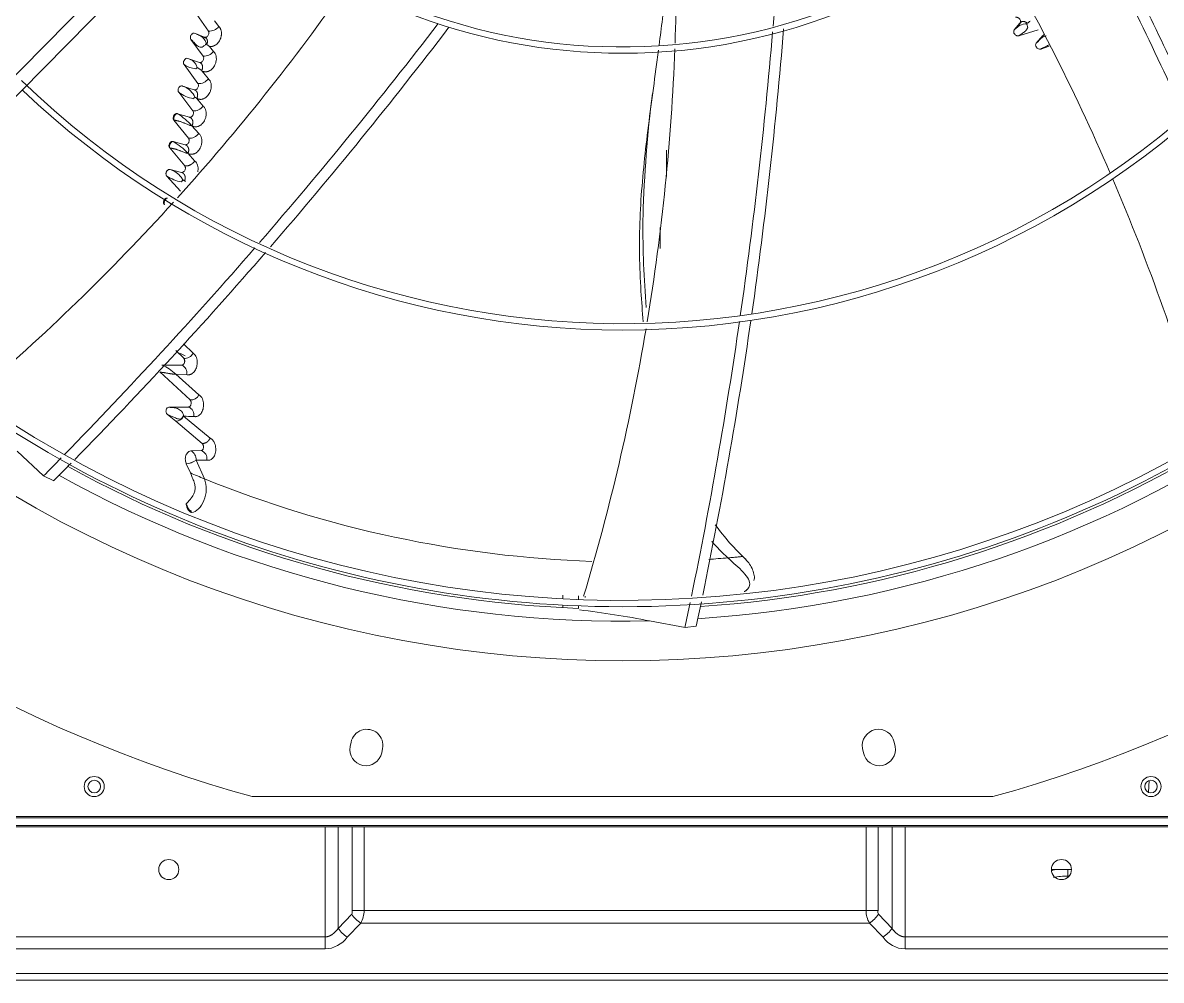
# Model space of a CAD drawing. Header units: millimetres. Extents: x 113490 to 142599, y -20467 to 115.
# Drawn here: x 134630.8 to 135083.3, y -11964.5 to -11583.8 of the extents above; entities that cross this region are included whole.
import ezdxf

# ---------------------------------------------------------------- set-up
doc = ezdxf.new("R2010")
doc.units = ezdxf.units.MM
doc.layers.add('DV3_0', color=7, linetype='Continuous')

msp = doc.modelspace()

# ---------------------------------------------------------------- linework, layer by layer
at = {"layer": 'DV3_0', "color": 7, "linetype": 'Continuous', "lineweight": 15}
for p, q in [((134855.2, -11374.23), (134521.6, -11712.53)), ((134522.45, -11720.21), (134860.11, -11377.79)), ((134704.62, -11587.14), (134700.01, -11580.55)), ((134708.78, -11585.38), (134706.97, -11583.04)), ((135027.83, -11583.41), (135025.99, -11585.6)), ((135024.91, -11586.69), (135027.16, -11583.99)), ((135024.91, -11586.69), (135026.25, -11585.41)), ((135034.4, -11586.62), (135026.7, -11589.02)), ((135029.29, -11584.3), (135029.73, -11584.26)), ((135029.73, -11584.26), (135030.05, -11584.04)), ((135030.08, -11584.96), (135030.16, -11585.24)), ((134702.51, -11597.1), (134697.68, -11590.5)), ((134699.3, -11588.05), (134703.02, -11589.58)), ((134703.84, -11590.08), (134699.84, -11588.41)), ((134703.66, -11592.25), (134703.95, -11592.46)), ((134703.94, -11592.46), (134705.06, -11593.26)), ((135033.62, -11592), (135036.23, -11588.9)), ((135036.89, -11588.35), (135034.12, -11591.61)), ((134706.67, -11595.27), (134705.06, -11593.26)), ((135038.82, -11593.16), (135035.45, -11594.3)), ((134700.43, -11608), (134694.95, -11600.5)), ((134696.48, -11598.03), (134701.01, -11599.59)), ((134700.09, -11601.57), (134701.93, -11602.84)), ((134704.61, -11606.15), (134702.03, -11602.92)), ((134694.27, -11608.99), (134698.98, -11610.5)), ((134698.43, -11618.86), (134692.79, -11611.5)), ((134698.8, -11613.89), (134698.7, -11614.06)), ((134698.95, -11613.63), (134698.8, -11613.89)), ((134698.89, -11612.83), (134699.12, -11613.27)), ((134699.12, -11613.27), (134698.95, -11613.63)), ((134699.12, -11613.27), (134699.93, -11613.82)), ((134702.56, -11616.97), (134699.93, -11613.82)), ((134699.93, -11613.82), (134699.98, -11613.84)), ((134696.68, -11629.78), (134690.9, -11622.54)), ((134692.31, -11620), (134697.04, -11621.4)), ((134700.75, -11627.86), (134698.06, -11624.76)), ((134698.06, -11624.76), (134698.11, -11624.77)), ((134690.61, -11631.05), (134695.35, -11632.34)), ((134695.19, -11640.75), (134689.25, -11633.62)), ((134699.18, -11638.82), (134696.4, -11635.71)), ((134696.4, -11635.71), (134696.48, -11635.74)), ((134689.37, -11642.2), (134693.9, -11643.34)), ((134693.46, -11650.78), (134688.07, -11644.81)), ((134693.74, -11645.22), (134694.43, -11646.26)), ((134694.19, -11646.7), (134693.92, -11647.11)), ((134694.43, -11646.26), (134694.19, -11646.7)), ((134694.43, -11646.26), (134695.13, -11646.67)), ((134694.8, -11717.25), (134691.72, -11714.13)), ((134698.52, -11715.25), (134694.65, -11711.49)), ((134697.3, -11733.81), (134685.31, -11722.68)), ((134686.15, -11719.92), (134693.98, -11719.99)), ((134691.66, -11723.51), (134695.91, -11723.7)), ((134700.8, -11731.77), (134691.67, -11723.51)), ((134688.92, -11736.7), (134696.66, -11736.62)), ((134691.6, -11742.25), (134688.29, -11739.54)), ((134694.73, -11740.27), (134694.69, -11740.05)), ((134705.27, -11748.98), (134694.73, -11740.27)), ((134702.08, -11751.06), (134691.6, -11742.25)), ((134628.63, -11754.1), (134639.07, -11764)), ((134697.63, -11754.06), (134701.69, -11753.96)), ((134697.43, -11762.82), (134695.82, -11759.14)), ((134703, -11765.15), (134699.77, -11757.71)), ((134639.07, -11764), (134643.16, -11765.89)), ((134695.74, -11775.19), (134695.75, -11775.17)), ((134845.43, -11812.87), (134845.43, -11811.36)), ((134845.43, -11816.37), (134845.43, -11815.37)), ((134879.89, -11821.62), (134894.03, -11824.31)), ((134894.03, -11824.31), (134898.49, -11823.68)), ((134761.29, -11869.88), (134760.96, -11871.55)), ((134773.51, -11874.04), (134773.84, -11872.38)), ((134964.63, -11872.38), (134964.96, -11874.04)), ((134977.52, -11871.55), (134977.19, -11869.88)), ((135078.55, -11885.08), (135078.18, -11889.76)), ((135016.41, -11891.49), (134722.06, -11891.49)), ((135366.58, -11899.99), (134372.67, -11899.99)), ((135366.58, -11902.99), (134372.67, -11902.99)), ((134626.68, -11903.49), (134751, -11903.49)), ((134756.16, -11903.49), (134751, -11903.49)), ((134756.16, -11903.49), (134761.69, -11903.49)), ((134766.46, -11903.49), (134761.69, -11903.49)), ((134766.46, -11903.49), (134966.02, -11903.49)), ((134970.79, -11903.49), (134966.02, -11903.49)), ((134970.79, -11903.49), (134976.31, -11903.49)), ((134981.48, -11903.49), (134976.31, -11903.49)), ((135105.8, -11903.49), (134981.48, -11903.49)), ((135039.64, -11920.49), (135042.23, -11920.49)), ((135042.23, -11920.49), (135046.22, -11920.49)), ((135046.22, -11920.49), (135047.64, -11920.49)), ((134308.62, -11964.49), (135338.24, -11964.49))]:
    msp.add_line(p, q, dxfattribs=at)
at = {"layer": 'DV3_0', "color": 7, "linetype": 'Continuous', "lineweight": 20}
for p, q in [((134886.74, -11644.97), (134886.74, -11634.44)), ((134884.12, -11673.61), (134884.12, -11665.2)), ((134851.74, -11813.15), (134851.74, -11811.7)), ((134854.36, -11812.36), (134854.36, -11811.84)), ((134851.74, -11816.66), (134851.74, -11815.65)), ((135379.84, -11899.39), (134359.6, -11899.39)), ((134751, -11947.25), (134751, -11903.49)), ((134756.16, -11943.87), (134756.16, -11903.49)), ((134761.69, -11903.49), (134761.69, -11936.74)), ((134766.46, -11903.49), (134766.46, -11936.74)), ((134966.02, -11936.74), (134966.02, -11903.49)), ((134970.79, -11936.74), (134970.79, -11903.49)), ((134976.31, -11903.49), (134976.31, -11943.87)), ((134981.48, -11903.49), (134981.48, -11947.25)), ((135046.22, -11920.49), (135046.22, -11923.13)), ((135046.22, -11923.13), (135046.65, -11923.13)), ((135046.22, -11923.13), (135046.22, -11923.54)), ((134761.55, -11938.28), (134756.16, -11943.87)), ((134761.69, -11936.74), (134766.46, -11936.74)), ((134966.02, -11936.74), (134766.46, -11936.74)), ((134970.79, -11936.74), (134966.02, -11936.74)), ((134976.31, -11943.87), (134970.93, -11938.28)), ((134765.13, -11941.77), (134759.74, -11947.36)), ((134967.35, -11941.77), (134765.13, -11941.77)), ((134972.73, -11947.36), (134967.35, -11941.77)), ((134751, -11947.25), (134626.68, -11947.25)), ((134751, -11947.25), (134751, -11952.04)), ((134981.48, -11947.25), (134981.48, -11952.04)), ((135105.8, -11947.25), (134981.48, -11947.25)), ((134751, -11952.04), (134626.68, -11952.04)), ((135105.8, -11952.04), (134981.48, -11952.04)), ((134308.62, -11961.85), (135338.24, -11961.85))]:
    msp.add_line(p, q, dxfattribs=at)
at = {"layer": 'DV3_0', "color": 7, "linetype": 'Continuous', "lineweight": 15}
for centre, radius in [((134659.23, -11887.49), 4), ((134659.23, -11887.49), 2.5), ((135079.23, -11887.49), 4), ((135079.23, -11887.49), 2.5), ((134688.84, -11920.49), 4), ((135043.64, -11920.49), 4)]:
    msp.add_circle(centre, radius, dxfattribs=at)
for centre, radius, start, end in [((133014.17, -11426.96), 1921.39, 355.27432, 358.30683), ((134018.37, -11560.89), 872.25, 357.96174, 4.0905), ((134869.24, -11359.99), 551.5, 195.4775, 254.5225), ((134869.24, -11359.99), 551.5, 285.4775, 344.5225), ((134869.24, -11359.99), 233.5, 225.7814, 315.7154), ((134869.24, -11359.99), 236, 270, 315.2644), ((134869.24, -11359.99), 236, 227.0266, 270), ((133344.86, -12419.24), 1921.39, 24.56568, 27.16861), ((134262.06, -11989.01), 872.25, 23.32871, 30.53654), ((133422.13, -12384.07), 1840.9, 24.60001, 26.89057), ((134044.84, -11069), 872.24, 317.92578, 325.02361), ((135027.15, -11578.99), 5.82, 299.8593, 314.3251), ((134705, -11582.25), 4.9, 265.5101, 320.4178), ((133272.45, -10413.41), 1921.39, 319.10975, 322.45989), ((133336.55, -10469.09), 1840.9, 319.15831, 322.66086), ((133014.17, -11426.96), 1921.39, 351.8208, 355.20802), ((133098.2, -11439.15), 1840.9, 351.86875, 355.41631), ((135029.96, -11590.87), 6.6, 95.7956, 124.1612), ((135024.27, -11586.53), 6.03, 7.0938, 12.3213), ((134695.31, -11598.8), 11.46, 61.1528, 69.6579), ((134698.35, -11594.28), 6.06, 34.5155, 65.6878), ((134699.4, -11588.71), 5.54, 307.927, 320.2638), ((134701.29, -11592.05), 2.38, 355.0985, 30.3566), ((135042.7, -11599.19), 11.58, 133.2213, 141.6416), ((135039.24, -11594.81), 6.04, 106.4811, 137.7838), ((134699.65, -11589.05), 5.12, 298.9227, 308.0461), ((134702.88, -11592.31), 4.81, 265.5613, 321.8717), ((134018.37, -11560.89), 872.25, 350.63739, 357.81353), ((134869.24, -11359.99), 343.5, 225.9212, 315.6512), ((134700.65, -11591.76), 10.44, 236.8811, 264.046), ((134701.04, -11600.27), 0.78, 12.7225, 57.3488), ((134695.8, -11598.21), 5.45, 313.7925, 317.47), ((134695.15, -11597.64), 6.31, 317.6452, 321.5525), ((134704.38, -11600.14), 3.64, 227.7428, 229.7409), ((134869.24, -11359.99), 346, 270, 315.3179), ((134692.15, -11616.26), 7.57, 26.9834, 73.7291), ((134698.95, -11611.24), 0.866, 16.0058, 57.6668), ((134700.81, -11603.2), 4.81, 265.5115, 322.2315), ((134869.24, -11359.99), 346, 226.461, 270), ((134701.7, -11599.02), 15.34, 234.4922, 258.7126), ((135405.82, -11676.52), 528.72, 172.9859, 178.2608), ((134698.77, -11614.15), 4.73, 265.8403, 323.2857), ((134679.37, -11641.51), 25.09, 41.8667, 58.9698), ((134696.96, -11622.18), 0.921, 18.0658, 57.5274), ((134697.02, -11625.21), 4.58, 265.7991, 324.5702), ((134677.61, -11653.13), 25.63, 42.8328, 59.5066), ((134695.23, -11633.15), 0.965, 19.7105, 57.2219), ((134687.03, -11650.26), 8.39, 36.859, 73.8365), ((134696.64, -11631.64), 15.71, 236.9569, 260.0262), ((134698.74, -11641.98), 5.92, 232.3975, 237.1972), ((134262.06, -11989.01), 872.25, 15.92432, 23.15375), ((134044.84, -11069), 872.24, 310.5122, 317.77416), ((135268.21, -11664.96), 390.91, 179.6523, 184.707), ((133272.45, -10413.41), 1921.39, 315.69478, 319.02272), ((134869.24, -11359.99), 453.5, 225.9915, 315.56), ((133336.55, -10469.09), 1840.9, 315.58647, 319.0689), ((134869.24, -11359.99), 456, 270, 315.5611), ((134869.24, -11359.99), 456, 226.2335, 270), ((134018.37, -11560.89), 872.25, 343.27776, 350.45664), ((133014.17, -11426.96), 1921.39, 348.44556, 351.75301), ((133098.2, -11439.15), 1840.9, 348.33271, 351.78205), ((134869.24, -11359.99), 477.5, 226.9802, 313.0198), ((134875.66, -11343.41), 414.13, 243.8682, 244.1867), ((134695.16, -11713.46), 3.81, 264.7001, 331.9048), ((134678.22, -11738.13), 19.86, 47.4041, 66.4859), ((134692.97, -11722.87), 3.05, 344.1564, 70.634), ((134697.59, -11730.27), 3.55, 265.4096, 335.1519), ((134695.62, -11739.65), 3.21, 347.6517, 71.1439), ((134691.77, -11739.05), 3.2, 266.8406, 337.4758), ((134693.28, -11739.51), 1.92, 273.3073, 284.0677), ((134691.31, -11738.63), 3.66, 311.5503, 337.1639), ((134691.83, -11740.23), 2.86, 3.4886, 9.9712), ((134699.17, -11580.93), 159.41, 268.4037, 269.8503), ((134695.91, -11757.52), 3.86, 357.1818, 63.5888), ((134700.62, -11757.21), 3.43, 352.2982, 71.7881), ((134869.24, -11359.99), 457, 273.8842, 300.5991), ((133272.45, -10413.41), 1921.39, 315.33791, 315.63669), ((133336.55, -10469.09), 1840.9, 315.21602, 315.52108), ((134695.56, -11752.25), 6.9, 272.155, 307.597), ((134695.48, -11752.02), 7.13, 272.7525, 306.9995), ((134700.04, -11585.05), 172.67, 269.9107, 271.3205), ((134869.24, -11359.99), 457, 241.1263, 267.8054), ((134843.86, -11420.07), 372.72, 246.8673, 247.7953), ((134976.99, -11733.14), 86.91, 215.3254, 227.5701), ((134957.72, -11746.22), 68.66, 227.1697, 227.3633), ((134916.19, -11806.54), 3.66, 293.0102, 343.8905), ((134917.57, -11808.9), 1.01, 272.8523, 351.7231), ((133098.2, -11439.15), 1840.9, 347.94302, 348.25074), ((134917.71, -11810.12), 0.228, 113.42, 121.4287), ((134802.52, -12221.64), 407.44, 79.0531, 83.0099), ((133014.17, -11426.96), 1921.39, 348.06491, 348.36936), ((134767.57, -11871.13), 6.4, 348.75, 168.75), ((134970.91, -11871.13), 6.4, 11.25, 191.25), ((134767.24, -11872.79), 6.4, 168.75, 348.75), ((134971.24, -11872.79), 6.4, 191.25, 11.25)]:
    msp.add_arc(centre, radius, start, end, dxfattribs=at)
at = {"layer": 'DV3_0', "color": 7, "linetype": 'Continuous', "lineweight": 20}
for centre, radius, start, end in [((135197.44, -11667.05), 320.16, 178.8238, 179.2018), ((134869.24, -11359.99), 461.75, 273.7025, 304.0494), ((134869.24, -11359.99), 461.75, 240.9755, 271.3224), ((134872.53, -11347.24), 450.99, 247.92, 268.0313), ((134872.53, -11347.24), 450.99, 273.9356, 274.8998), ((135045.46, -11945.69), 22.58, 88.0609, 102.8847), ((134759.9, -11937.36), 1.89, 330.7536, 19.0013), ((134757.13, -11936.97), 9.33, 329.0299, 1.4276), ((134975.35, -11936.97), 9.33, 178.573, 210.9695), ((134972.58, -11937.36), 1.89, 160.9993, 209.2458), ((134750.75, -11941.05), 10.99, 271.315, 324.9258), ((134981.73, -11941.05), 10.99, 215.0741, 268.685)]:
    msp.add_arc(centre, radius, start, end, dxfattribs=at)
msp.add_ellipse((135042.23, -11929.49), major_axis=(0, 9), ratio=0.882532, start_param=0, end_param=0.330255, dxfattribs=at)
at = {"layer": 'DV3_0', "color": 7, "linetype": 'Continuous', "lineweight": 15}
for centre, major_axis, start_param, end_param in [((134765.13, -11938.28), (-4.49, 4.33), 1.144952, 1.969202), ((134967.35, -11938.28), (4.49, 4.33), 4.313983, 5.138233), ((134759.74, -11943.87), (-4.49, 4.33), 1.144952, 1.969202), ((134972.73, -11943.87), (4.49, 4.33), 4.313983, 5.138233)]:
    msp.add_ellipse(centre, major_axis=major_axis, ratio=0.436952, start_param=start_param, end_param=end_param, dxfattribs=at)
for points in [[(134886.37, -11571.79), (134885.53, -11578.84), (134884.65, -11585.82), (134883.75, -11592.73)], [(134703.5, -11589.63), (134703.69, -11589.79), (134703.78, -11589.94), (134703.78, -11590.07)], [(134904.67, -11789.99), (134906.64, -11792.27), (134908.76, -11794.47), (134911.05, -11796.58)]]:
    msp.add_open_spline(points, degree=3, dxfattribs=at)
for points, knots in [([(135027.16, -11583.99), (135027.2, -11583.94), (135027.28, -11583.83), (135027.38, -11583.56), (135027.4, -11583.17), (135027.25, -11582.68), (135026.94, -11582.23), (135026.54, -11581.89), (135026.12, -11581.69), (135025.73, -11581.61), (135025.51, -11581.65), (135025.39, -11581.67)], [0, 0, 0, 0, 0.063283, 0.127256, 0.262205, 0.403365, 0.547464, 0.685255, 0.802003, 0.901714, 1, 1, 1, 1]), ([(135030.05, -11584.04), (135030.02, -11584), (135029.94, -11583.94), (135029.83, -11583.84), (135029.72, -11583.76), (135029.6, -11583.68), (135029.48, -11583.61), (135029.36, -11583.55), (135029.24, -11583.49), (135029.11, -11583.44), (135028.98, -11583.4), (135028.86, -11583.37), (135028.73, -11583.34), (135028.61, -11583.33), (135028.48, -11583.32), (135028.36, -11583.32), (135028.24, -11583.33), (135028.12, -11583.35), (135028.01, -11583.38), (135027.89, -11583.41), (135027.79, -11583.46), (135027.68, -11583.51), (135027.58, -11583.57), (135027.49, -11583.64), (135027.39, -11583.71), (135027.31, -11583.8), (135027.23, -11583.89), (135027.18, -11583.96), (135027.16, -11583.99)], [0, 0, 0, 0, 0.03621, 0.072495, 0.108902, 0.145467, 0.182216, 0.219167, 0.256331, 0.293716, 0.331323, 0.369153, 0.407205, 0.445478, 0.483973, 0.522693, 0.561636, 0.600792, 0.640147, 0.67968, 0.71937, 0.759195, 0.799133, 0.839164, 0.879274, 0.91945, 0.959691, 1, 1, 1, 1]), ([(134699.3, -11588.05), (134699.1, -11587.97), (134698.84, -11587.95), (134698.31, -11588.12), (134698.04, -11588.31), (134697.72, -11588.73), (134697.62, -11588.9), (134697.49, -11589.25), (134697.46, -11589.43), (134697.42, -11589.93), (134697.49, -11590.22), (134697.68, -11590.5)], [0, 0, 0, 0, 0.25, 0.25, 0.5, 0.5, 0.625, 0.625, 0.75, 0.75, 1, 1, 1, 1]), ([(134703.02, -11589.58), (134703.08, -11589.6), (134703.2, -11589.65), (134703.47, -11589.66), (134703.84, -11589.57), (134704.26, -11589.27), (134704.59, -11588.83), (134704.79, -11588.32), (134704.84, -11587.85), (134704.79, -11587.45), (134704.67, -11587.24), (134704.62, -11587.14)], [0, 0, 0, 0, 0.059552, 0.118886, 0.252324, 0.393065, 0.538483, 0.678997, 0.797391, 0.899757, 1, 1, 1, 1]), ([(134705.06, -11593.26), (134705.12, -11593.27), (134705.23, -11593.29), (134705.4, -11593.3), (134705.57, -11593.3), (134705.73, -11593.29), (134705.9, -11593.28), (134706.06, -11593.25), (134706.21, -11593.22), (134706.37, -11593.18), (134706.52, -11593.13), (134706.67, -11593.08), (134706.81, -11593.02), (134706.95, -11592.95), (134707.09, -11592.88), (134707.22, -11592.81), (134707.35, -11592.73), (134707.48, -11592.65), (134707.78, -11592.44), (134708.22, -11592.05), (134708.75, -11591.41), (134709.18, -11590.7), (134709.45, -11590.07), (134709.61, -11589.56), (134709.71, -11589.17), (134709.77, -11588.77), (134709.81, -11588.38), (134709.82, -11587.98), (134709.8, -11587.6), (134709.74, -11587.22), (134709.65, -11586.86), (134709.54, -11586.51), (134709.39, -11586.19), (134709.22, -11585.89), (134709.01, -11585.62), (134708.86, -11585.46), (134708.78, -11585.38)], [0, 0, 0, 0, 0.017644, 0.035018, 0.052126, 0.068973, 0.085565, 0.101908, 0.118008, 0.133871, 0.149502, 0.164898, 0.180048, 0.194945, 0.209583, 0.223959, 0.238069, 0.251912, 0.265486, 0.340307, 0.413663, 0.485198, 0.554379, 0.588972, 0.62364, 0.658346, 0.693024, 0.727603, 0.762022, 0.796297, 0.830476, 0.864559, 0.898512, 0.932346, 0.966158, 1, 1, 1, 1]), ([(135026.7, -11589.02), (135026.68, -11589.03), (135026.62, -11589.04), (135026.53, -11589.06), (135026.44, -11589.07), (135026.32, -11589.07), (135026.17, -11589.06), (135025.9, -11589.01), (135025.54, -11588.86), (135025.2, -11588.58), (135024.97, -11588.3), (135024.83, -11588.06), (135024.73, -11587.8), (135024.68, -11587.55), (135024.67, -11587.3), (135024.7, -11587.09), (135024.76, -11586.93), (135024.82, -11586.8), (135024.88, -11586.73), (135024.91, -11586.69)], [0, 0, 0, 0, 0.025371, 0.050418, 0.075272, 0.100071, 0.150307, 0.200106, 0.313519, 0.447791, 0.518992, 0.590238, 0.662103, 0.73375, 0.803187, 0.872217, 0.915879, 0.958261, 1, 1, 1, 1]), ([(135030.25, -11585.79), (135030.22, -11585.84), (135030.17, -11585.96), (135030.09, -11586.12), (135029.99, -11586.28), (135029.89, -11586.44), (135029.79, -11586.59), (135029.68, -11586.74), (135029.56, -11586.88), (135029.43, -11587.02), (135029.3, -11587.16), (135029.17, -11587.29), (135028.93, -11587.5), (135028.51, -11587.83), (135028, -11588.18), (135027.54, -11588.48), (135027.23, -11588.68), (135026.95, -11588.86), (135026.78, -11588.97), (135026.7, -11589.02)], [0, 0, 0, 0, 0.038099, 0.076092, 0.114011, 0.15189, 0.18976, 0.227653, 0.265602, 0.303639, 0.341797, 0.380111, 0.418614, 0.536921, 0.713888, 0.799533, 0.875717, 0.942505, 1, 1, 1, 1]), ([(135029.73, -11584.26), (135029.74, -11584.27), (135029.77, -11584.29), (135029.8, -11584.34), (135029.84, -11584.39), (135029.88, -11584.45), (135029.92, -11584.53), (135029.96, -11584.62), (135030, -11584.72), (135030.04, -11584.84), (135030.07, -11584.92), (135030.08, -11584.96)], [0, 0, 0, 0, 0.056011, 0.124486, 0.206339, 0.302119, 0.41219, 0.536813, 0.676201, 0.830538, 1, 1, 1, 1]), ([(134697.68, -11590.5), (134697.98, -11590.75), (134698.28, -11591.05), (134698.88, -11591.68), (134699.19, -11592.03), (134699.69, -11592.53), (134699.86, -11592.69), (134700.22, -11593), (134700.42, -11593.14), (134700.83, -11593.39), (134701.06, -11593.49), (134701.56, -11593.59), (134701.83, -11593.6), (134702.12, -11593.53)], [0, 0, 0, 0, 0.25, 0.25, 0.5, 0.5, 0.625, 0.625, 0.75, 0.75, 0.875, 0.875, 1, 1, 1, 1]), ([(134703.95, -11592.46), (134703.96, -11592.42), (134704, -11592.34), (134704.06, -11592.21), (134704.1, -11592.09), (134704.14, -11591.96), (134704.17, -11591.83), (134704.19, -11591.71), (134704.21, -11591.58), (134704.22, -11591.45), (134704.23, -11591.33), (134704.23, -11591.21), (134704.22, -11591.08), (134704.2, -11590.97), (134704.18, -11590.85), (134704.15, -11590.73), (134704.12, -11590.62), (134704.08, -11590.52), (134704.03, -11590.42), (134703.98, -11590.32), (134703.91, -11590.22), (134703.85, -11590.13), (134703.78, -11590.05), (134703.7, -11589.97), (134703.62, -11589.9), (134703.53, -11589.83), (134703.44, -11589.77), (134703.34, -11589.71), (134703.24, -11589.66), (134703.13, -11589.62), (134703.05, -11589.6), (134703.02, -11589.58)], [0, 0, 0, 0, 0.032444, 0.064928, 0.09749, 0.13016, 0.162965, 0.195922, 0.229044, 0.262342, 0.295822, 0.329485, 0.363334, 0.39737, 0.431594, 0.466006, 0.500609, 0.535407, 0.570392, 0.605558, 0.64089, 0.676374, 0.711994, 0.747731, 0.783569, 0.819492, 0.855486, 0.891538, 0.927643, 0.963796, 1, 1, 1, 1]), ([(135033.62, -11592), (135033.48, -11592.16), (135033.38, -11592.4), (135033.38, -11592.96), (135033.48, -11593.28), (135033.78, -11593.72), (135033.91, -11593.86), (135034.2, -11594.09), (135034.36, -11594.18), (135034.82, -11594.37), (135035.12, -11594.39), (135035.45, -11594.29)], [0, 0, 0, 0, 0.25, 0.25, 0.5, 0.5, 0.625, 0.625, 0.75, 0.75, 1, 1, 1, 1]), ([(134702.03, -11602.92), (134702.18, -11603.01), (134702.48, -11603.18), (134702.96, -11603.31), (134703.4, -11603.36), (134703.8, -11603.34), (134704.16, -11603.28), (134704.47, -11603.19), (134705.19, -11602.92), (134706.24, -11602.17), (134707.16, -11600.8), (134707.65, -11599.47), (134707.82, -11598.26), (134707.72, -11597.09), (134707.35, -11596.03), (134706.9, -11595.53), (134706.67, -11595.27)], [0, 0, 0, 0, 0.048712, 0.093297, 0.133867, 0.170457, 0.203036, 0.231538, 0.255882, 0.403164, 0.540731, 0.633138, 0.726086, 0.818306, 0.909472, 1, 1, 1, 1]), ([(134883.49, -11594.71), (134883.15, -11597.27), (134882.81, -11599.81), (134881.12, -11612.36), (134879.74, -11622.3), (134877.46, -11642.05), (134876.54, -11651.86), (134875.77, -11671.33), (134875.94, -11680.98), (134876.77, -11694.63), (134877.08, -11698.66), (134877.46, -11702.69)], [0.0934532, 0.0934532, 0.0934532, 0.0934532, 0.125, 0.125, 0.25, 0.25, 0.375, 0.375, 0.5, 0.5, 0.5526716, 0.5526716, 0.5526716, 0.5526716]), ([(135035.45, -11594.29), (135035.78, -11594.09), (135036.15, -11593.9), (135036.95, -11593.52), (135037.37, -11593.33), (135038, -11593.01), (135038.21, -11592.89), (135038.45, -11592.74), (135038.5, -11592.71), (135038.55, -11592.68)], [0, 0, 0, 0, 0.25, 0.25, 0.5, 0.5, 0.625, 0.625, 0.6538526, 0.6538526, 0.6538526, 0.6538526]), ([(134696.48, -11598.03), (134696.23, -11597.94), (134695.92, -11597.97), (134695.35, -11598.25), (134695.09, -11598.51), (134694.84, -11598.98), (134694.77, -11599.15), (134694.7, -11599.47), (134694.69, -11599.62), (134694.71, -11600.05), (134694.79, -11600.28), (134694.95, -11600.5)], [0, 0, 0, 0, 0.25, 0.25, 0.5, 0.5, 0.625, 0.625, 0.75, 0.75, 1, 1, 1, 1]), ([(134700.09, -11601.57), (134700.02, -11601.11), (134699.84, -11600.68), (134699.36, -11599.93), (134699.06, -11599.6), (134698.08, -11598.73), (134697.3, -11598.3), (134696.48, -11598.03)], [0, 0, 0, 0, 0.25, 0.25, 0.5, 0.5, 1, 1, 1, 1]), ([(134701.01, -11599.59), (134701.07, -11599.6), (134701.2, -11599.64), (134701.47, -11599.64), (134701.83, -11599.52), (134702.23, -11599.2), (134702.55, -11598.75), (134702.72, -11598.24), (134702.75, -11597.78), (134702.69, -11597.46), (134702.6, -11597.24), (134702.54, -11597.15), (134702.51, -11597.1)], [0, 0, 0, 0, 0.061712, 0.124068, 0.257055, 0.398269, 0.543459, 0.683288, 0.800054, 0.90078, 0.950773, 1, 1, 1, 1]), ([(134701.93, -11602.84), (134701.95, -11602.8), (134702, -11602.71), (134702.06, -11602.58), (134702.11, -11602.45), (134702.16, -11602.32), (134702.2, -11602.19), (134702.24, -11602.05), (134702.26, -11601.92), (134702.28, -11601.79), (134702.3, -11601.65), (134702.3, -11601.52), (134702.3, -11601.39), (134702.3, -11601.26), (134702.28, -11601.14), (134702.26, -11601.01), (134702.24, -11600.89), (134702.2, -11600.77), (134702.16, -11600.66), (134702.12, -11600.55), (134702.06, -11600.44), (134702, -11600.34), (134701.94, -11600.25), (134701.87, -11600.15), (134701.79, -11600.07), (134701.71, -11599.99), (134701.63, -11599.91), (134701.53, -11599.84), (134701.44, -11599.78), (134701.34, -11599.72), (134701.23, -11599.67), (134701.12, -11599.62), (134701.05, -11599.6), (134701.01, -11599.59)], [0, 0, 0, 0, 0.030721, 0.061407, 0.092102, 0.122841, 0.153652, 0.184559, 0.215579, 0.246725, 0.278006, 0.309429, 0.340997, 0.372715, 0.404583, 0.436606, 0.468785, 0.501126, 0.533632, 0.566299, 0.59912, 0.632082, 0.665173, 0.698377, 0.731679, 0.765062, 0.798512, 0.832013, 0.865554, 0.899127, 0.932725, 0.966348, 1, 1, 1, 1]), ([(134692.79, -11611.5), (134692.73, -11611.4), (134692.6, -11611.2), (134692.52, -11610.81), (134692.53, -11610.36), (134692.68, -11609.86), (134692.99, -11609.4), (134693.4, -11609.07), (134693.78, -11608.95), (134694.07, -11608.94), (134694.2, -11608.98), (134694.27, -11608.99)], [0, 0, 0, 0, 0.103624, 0.201896, 0.31398, 0.451787, 0.59527, 0.73673, 0.874824, 0.938298, 1, 1, 1, 1]), ([(134698.98, -11610.5), (134699.04, -11610.52), (134699.17, -11610.55), (134699.44, -11610.54), (134699.8, -11610.41), (134700.19, -11610.09), (134700.49, -11609.63), (134700.65, -11609.12), (134700.67, -11608.66), (134700.61, -11608.34), (134700.52, -11608.13), (134700.46, -11608.04), (134700.43, -11608)], [0, 0, 0, 0, 0.062127, 0.125087, 0.257837, 0.399205, 0.545067, 0.685923, 0.803386, 0.90406, 0.952122, 1, 1, 1, 1]), ([(134699.98, -11613.84), (134700, -11613.79), (134700.05, -11613.71), (134700.11, -11613.57), (134700.16, -11613.44), (134700.21, -11613.3), (134700.25, -11613.17), (134700.28, -11613.03), (134700.31, -11612.89), (134700.33, -11612.76), (134700.34, -11612.62), (134700.34, -11612.48), (134700.34, -11612.35), (134700.33, -11612.22), (134700.31, -11612.09), (134700.29, -11611.96), (134700.26, -11611.84), (134700.23, -11611.72), (134700.18, -11611.6), (134700.13, -11611.49), (134700.08, -11611.38), (134700.01, -11611.28), (134699.95, -11611.18), (134699.87, -11611.08), (134699.79, -11610.99), (134699.71, -11610.91), (134699.62, -11610.83), (134699.52, -11610.76), (134699.42, -11610.7), (134699.32, -11610.64), (134699.21, -11610.58), (134699.1, -11610.54), (134699.02, -11610.51), (134698.98, -11610.5)], [0, 0, 0, 0, 0.030662, 0.061288, 0.091921, 0.122598, 0.15335, 0.184199, 0.215166, 0.246262, 0.2775, 0.308884, 0.340421, 0.372114, 0.403966, 0.435979, 0.468156, 0.500504, 0.533023, 0.565711, 0.598557, 0.631551, 0.664678, 0.697923, 0.73127, 0.764701, 0.7982, 0.831754, 0.865349, 0.898975, 0.932627, 0.966301, 1, 1, 1, 1]), ([(134699.98, -11613.84), (134700.14, -11613.93), (134700.45, -11614.11), (134700.93, -11614.26), (134701.37, -11614.31), (134701.77, -11614.3), (134702.13, -11614.24), (134702.43, -11614.16), (134703.14, -11613.9), (134704.19, -11613.16), (134705.12, -11611.77), (134705.61, -11610.43), (134705.79, -11609.2), (134705.69, -11608.01), (134705.32, -11606.92), (134704.85, -11606.4), (134704.61, -11606.15)], [0, 0, 0, 0, 0.049725, 0.09487, 0.135552, 0.171819, 0.203628, 0.230893, 0.253518, 0.400765, 0.538713, 0.630437, 0.723371, 0.816167, 0.908233, 1, 1, 1, 1]), ([(134697.04, -11621.4), (134697.1, -11621.41), (134697.23, -11621.44), (134697.5, -11621.42), (134697.85, -11621.29), (134698.23, -11620.96), (134698.52, -11620.49), (134698.67, -11619.98), (134698.68, -11619.52), (134698.61, -11619.21), (134698.52, -11619), (134698.46, -11618.91), (134698.43, -11618.86)], [0, 0, 0, 0, 0.061858, 0.124527, 0.256747, 0.397935, 0.544068, 0.685407, 0.802956, 0.903358, 0.951888, 1, 1, 1, 1]), ([(134698.11, -11624.77), (134698.26, -11624.86), (134698.56, -11625.03), (134699.03, -11625.17), (134699.47, -11625.22), (134699.87, -11625.21), (134700.23, -11625.14), (134700.54, -11625.05), (134701.26, -11624.77), (134702.3, -11624), (134703.2, -11622.59), (134703.66, -11621.23), (134703.82, -11620.01), (134703.7, -11618.82), (134703.29, -11617.73), (134702.81, -11617.23), (134702.56, -11616.97)], [0, 0, 0, 0, 0.047949, 0.091845, 0.131809, 0.167905, 0.2001, 0.228322, 0.252481, 0.399943, 0.539027, 0.629782, 0.722249, 0.81505, 0.907464, 1, 1, 1, 1]), ([(134690.9, -11622.54), (134690.88, -11622.52), (134690.84, -11622.48), (134690.8, -11622.4), (134690.76, -11622.33), (134690.71, -11622.22), (134690.66, -11622.08), (134690.62, -11621.89), (134690.6, -11621.68), (134690.62, -11621.35), (134690.72, -11621.01), (134690.89, -11620.69), (134691.05, -11620.46), (134691.24, -11620.27), (134691.45, -11620.12), (134691.67, -11620.02), (134691.87, -11619.97), (134692.04, -11619.96), (134692.18, -11619.97), (134692.27, -11619.99), (134692.31, -11620)], [0, 0, 0, 0, 0.023997, 0.048085, 0.072391, 0.09704, 0.146565, 0.196478, 0.252296, 0.308899, 0.447394, 0.518709, 0.590696, 0.663416, 0.735191, 0.803703, 0.87187, 0.915381, 0.957876, 1, 1, 1, 1]), ([(134690.9, -11622.54), (134690.82, -11622.36), (134690.8, -11622.08), (134690.88, -11621.48), (134690.99, -11621.14), (134691.29, -11620.56), (134691.49, -11620.31), (134691.91, -11620), (134692.13, -11619.95), (134692.31, -11620)], [0, 0, 0, 0, 0.25, 0.25, 0.5, 0.5, 0.75, 0.75, 1, 1, 1, 1]), ([(134698.06, -11624.76), (134698.01, -11624.75), (134697.91, -11624.74), (134697.75, -11624.72), (134697.58, -11624.69), (134697.41, -11624.65), (134697.13, -11624.58), (134696.7, -11624.43), (134696.11, -11624.2), (134695.53, -11623.95), (134695.06, -11623.75), (134694.61, -11623.56), (134694.12, -11623.37), (134693.62, -11623.18), (134693.21, -11623.05), (134692.87, -11622.95), (134692.55, -11622.87), (134692.23, -11622.8), (134691.93, -11622.74), (134691.65, -11622.68), (134691.38, -11622.63), (134691.12, -11622.59), (134690.97, -11622.56), (134690.9, -11622.54)], [0, 0, 0, 0, 0.022349, 0.045451, 0.069335, 0.09403, 0.119558, 0.190912, 0.284349, 0.376471, 0.44345, 0.485057, 0.569523, 0.642907, 0.687857, 0.73071, 0.77175, 0.811297, 0.849706, 0.887364, 0.924682, 0.962083, 1, 1, 1, 1]), ([(134698.11, -11624.77), (134698.13, -11624.73), (134698.17, -11624.64), (134698.23, -11624.51), (134698.28, -11624.37), (134698.33, -11624.23), (134698.36, -11624.09), (134698.39, -11623.95), (134698.42, -11623.82), (134698.43, -11623.68), (134698.44, -11623.54), (134698.45, -11623.4), (134698.44, -11623.27), (134698.43, -11623.14), (134698.41, -11623.01), (134698.39, -11622.88), (134698.35, -11622.75), (134698.31, -11622.63), (134698.27, -11622.51), (134698.22, -11622.4), (134698.16, -11622.29), (134698.09, -11622.19), (134698.02, -11622.08), (134697.95, -11621.99), (134697.87, -11621.9), (134697.78, -11621.81), (134697.69, -11621.74), (134697.59, -11621.66), (134697.49, -11621.6), (134697.38, -11621.54), (134697.27, -11621.48), (134697.16, -11621.44), (134697.08, -11621.41), (134697.04, -11621.4)], [0, 0, 0, 0, 0.030541, 0.061049, 0.09157, 0.12214, 0.152791, 0.183548, 0.214428, 0.245447, 0.276615, 0.307941, 0.339429, 0.371083, 0.402906, 0.434903, 0.467075, 0.499427, 0.531962, 0.564675, 0.597556, 0.630594, 0.663775, 0.697081, 0.730497, 0.764005, 0.797589, 0.831233, 0.864925, 0.898652, 0.932409, 0.966192, 1, 1, 1, 1]), ([(134696.48, -11635.74), (134696.63, -11635.82), (134696.92, -11635.98), (134697.38, -11636.11), (134697.81, -11636.16), (134698.21, -11636.14), (134698.57, -11636.07), (134698.89, -11635.98), (134699.61, -11635.68), (134700.64, -11634.88), (134701.51, -11633.45), (134701.94, -11632.09), (134702.07, -11630.87), (134701.93, -11629.69), (134701.51, -11628.61), (134701, -11628.11), (134700.75, -11627.86)], [0, 0, 0, 0, 0.046642, 0.089607, 0.12902, 0.164956, 0.19739, 0.226259, 0.251477, 0.399281, 0.53953, 0.629234, 0.721185, 0.813961, 0.906708, 1, 1, 1, 1]), ([(134689.25, -11633.62), (134689.23, -11633.6), (134689.2, -11633.55), (134689.15, -11633.48), (134689.11, -11633.41), (134689.06, -11633.3), (134689, -11633.16), (134688.96, -11632.97), (134688.94, -11632.77), (134688.95, -11632.44), (134689.04, -11632.1), (134689.2, -11631.77), (134689.36, -11631.54), (134689.55, -11631.35), (134689.76, -11631.19), (134689.97, -11631.08), (134690.17, -11631.03), (134690.34, -11631.01), (134690.48, -11631.02), (134690.57, -11631.04), (134690.61, -11631.05)], [0, 0, 0, 0, 0.023889, 0.047877, 0.07209, 0.09665, 0.14604, 0.195842, 0.251676, 0.3083, 0.447362, 0.518962, 0.591199, 0.664024, 0.735849, 0.804261, 0.872291, 0.915659, 0.958013, 1, 1, 1, 1]), ([(134689.25, -11633.62), (134689.17, -11633.44), (134689.15, -11633.17), (134689.22, -11632.56), (134689.32, -11632.23), (134689.62, -11631.64), (134689.81, -11631.38), (134690.22, -11631.07), (134690.43, -11631), (134690.61, -11631.05)], [0, 0, 0, 0, 0.25, 0.25, 0.5, 0.5, 0.75, 0.75, 1, 1, 1, 1]), ([(134695.35, -11632.34), (134695.41, -11632.35), (134695.54, -11632.38), (134695.81, -11632.36), (134696.15, -11632.22), (134696.53, -11631.87), (134696.81, -11631.4), (134696.95, -11630.89), (134696.95, -11630.43), (134696.87, -11630.12), (134696.77, -11629.91), (134696.71, -11629.82), (134696.68, -11629.78)], [0, 0, 0, 0, 0.061627, 0.124066, 0.255996, 0.397291, 0.543969, 0.685918, 0.803556, 0.903737, 0.952044, 1, 1, 1, 1]), ([(134696.48, -11635.74), (134696.5, -11635.69), (134696.54, -11635.6), (134696.6, -11635.47), (134696.65, -11635.33), (134696.69, -11635.19), (134696.72, -11635.05), (134696.75, -11634.91), (134696.77, -11634.77), (134696.79, -11634.63), (134696.79, -11634.5), (134696.79, -11634.36), (134696.79, -11634.22), (134696.77, -11634.09), (134696.75, -11633.96), (134696.72, -11633.83), (134696.69, -11633.71), (134696.65, -11633.58), (134696.6, -11633.47), (134696.55, -11633.35), (134696.49, -11633.24), (134696.42, -11633.14), (134696.35, -11633.04), (134696.27, -11632.94), (134696.19, -11632.85), (134696.1, -11632.76), (134696, -11632.68), (134695.91, -11632.61), (134695.8, -11632.54), (134695.7, -11632.48), (134695.58, -11632.43), (134695.47, -11632.38), (134695.39, -11632.35), (134695.35, -11632.34)], [0, 0, 0, 0, 0.030435, 0.060841, 0.091264, 0.121741, 0.152303, 0.182977, 0.213782, 0.244732, 0.27584, 0.307114, 0.338559, 0.37018, 0.40198, 0.433962, 0.466131, 0.498489, 0.53104, 0.563776, 0.59669, 0.629768, 0.662996, 0.696357, 0.729835, 0.763411, 0.797068, 0.830791, 0.864566, 0.898381, 0.932227, 0.9661, 1, 1, 1, 1]), ([(134696.4, -11635.71), (134696.35, -11635.71), (134696.25, -11635.7), (134696.09, -11635.68), (134695.93, -11635.65), (134695.76, -11635.62), (134695.48, -11635.55), (134695.05, -11635.42), (134694.47, -11635.2), (134693.89, -11634.97), (134693.42, -11634.78), (134692.97, -11634.59), (134692.49, -11634.41), (134691.99, -11634.24), (134691.57, -11634.11), (134691.24, -11634.02), (134690.91, -11633.94), (134690.59, -11633.87), (134690.29, -11633.81), (134690.01, -11633.76), (134689.73, -11633.71), (134689.48, -11633.66), (134689.33, -11633.63), (134689.25, -11633.62)], [0, 0, 0, 0, 0.022138, 0.045009, 0.068643, 0.093067, 0.118304, 0.188943, 0.281085, 0.373632, 0.440308, 0.480842, 0.565479, 0.639048, 0.684263, 0.727434, 0.768841, 0.808803, 0.847669, 0.885817, 0.923645, 0.961567, 1, 1, 1, 1]), ([(134688.07, -11644.81), (134688.05, -11644.78), (134688.01, -11644.74), (134687.95, -11644.66), (134687.91, -11644.58), (134687.85, -11644.47), (134687.8, -11644.34), (134687.74, -11644.08), (134687.73, -11643.78), (134687.78, -11643.46), (134687.86, -11643.19), (134687.98, -11642.93), (134688.14, -11642.71), (134688.32, -11642.51), (134688.52, -11642.35), (134688.74, -11642.24), (134688.93, -11642.19), (134689.1, -11642.17), (134689.24, -11642.17), (134689.32, -11642.19), (134689.37, -11642.2)], [0, 0, 0, 0, 0.028007, 0.055032, 0.081193, 0.106619, 0.153365, 0.20124, 0.314031, 0.380881, 0.453942, 0.525375, 0.597439, 0.669138, 0.739919, 0.808326, 0.876169, 0.918445, 0.959511, 1, 1, 1, 1]), ([(134693.9, -11643.34), (134693.97, -11643.35), (134694.09, -11643.37), (134694.36, -11643.34), (134694.71, -11643.19), (134695.08, -11642.84), (134695.35, -11642.37), (134695.47, -11641.85), (134695.47, -11641.39), (134695.38, -11641.08), (134695.28, -11640.87), (134695.22, -11640.79), (134695.19, -11640.75)], [0, 0, 0, 0, 0.061406, 0.123605, 0.255267, 0.396706, 0.543947, 0.686506, 0.804218, 0.904136, 0.952269, 1, 1, 1, 1]), ([(134699.18, -11638.82), (134699.15, -11638.87), (134699.08, -11638.96), (134698.97, -11639.09), (134698.86, -11639.22), (134698.76, -11639.33), (134698.65, -11639.44), (134698.55, -11639.54), (134698.45, -11639.63), (134698.35, -11639.72), (134698.26, -11639.8), (134698.17, -11639.87), (134698.08, -11639.93), (134698, -11639.99), (134697.93, -11640.04), (134697.86, -11640.08), (134697.79, -11640.12), (134697.74, -11640.16), (134697.68, -11640.19), (134697.64, -11640.22), (134697.6, -11640.24), (134697.56, -11640.26), (134697.54, -11640.27), (134697.52, -11640.28), (134697.5, -11640.29), (134697.41, -11640.34), (134697.24, -11640.43), (134696.99, -11640.53), (134696.75, -11640.62), (134696.52, -11640.69), (134696.3, -11640.74), (134696.09, -11640.77), (134695.89, -11640.79), (134695.7, -11640.79), (134695.52, -11640.79), (134695.35, -11640.77), (134695.24, -11640.75), (134695.19, -11640.75)], [0, 0, 0, 0, 0.035262, 0.068967, 0.101155, 0.131854, 0.161087, 0.188869, 0.21521, 0.240119, 0.263599, 0.285654, 0.306284, 0.325489, 0.343267, 0.359617, 0.374536, 0.388021, 0.400067, 0.410673, 0.419833, 0.427546, 0.433807, 0.438615, 0.441967, 0.443862, 0.50247, 0.559291, 0.614408, 0.66788, 0.719754, 0.770071, 0.818875, 0.866215, 0.912143, 0.956718, 1, 1, 1, 1]), ([(134700.39, -11643.11), (134700.42, -11642.98), (134700.51, -11642.47), (134700.55, -11641.57), (134700.35, -11640.48), (134699.92, -11639.49), (134699.43, -11639.04), (134699.18, -11638.82)], [0.6022969, 0.6022969, 0.6022969, 0.6022969, 0.635456, 0.7251168, 0.8159648, 0.9074058, 1, 1, 1, 1]), ([(134695.13, -11646.67), (134695.15, -11646.62), (134695.18, -11646.53), (134695.23, -11646.4), (134695.28, -11646.27), (134695.31, -11646.13), (134695.34, -11645.99), (134695.36, -11645.86), (134695.38, -11645.72), (134695.39, -11645.58), (134695.39, -11645.45), (134695.38, -11645.31), (134695.37, -11645.18), (134695.35, -11645.05), (134695.33, -11644.92), (134695.3, -11644.8), (134695.26, -11644.67), (134695.22, -11644.56), (134695.17, -11644.44), (134695.11, -11644.33), (134695.05, -11644.22), (134694.98, -11644.12), (134694.91, -11644.02), (134694.83, -11643.93), (134694.74, -11643.84), (134694.65, -11643.75), (134694.56, -11643.68), (134694.46, -11643.6), (134694.36, -11643.54), (134694.25, -11643.48), (134694.14, -11643.42), (134694.02, -11643.37), (134693.94, -11643.35), (134693.9, -11643.34)], [0, 0, 0, 0, 0.030187, 0.060371, 0.090594, 0.120893, 0.151298, 0.181832, 0.212515, 0.24336, 0.27438, 0.305582, 0.336971, 0.368552, 0.400328, 0.432301, 0.464474, 0.49685, 0.52943, 0.562209, 0.595176, 0.628319, 0.661623, 0.695073, 0.72865, 0.762337, 0.796117, 0.829975, 0.863895, 0.897866, 0.931877, 0.965922, 1, 1, 1, 1]), ([(134687.12, -11656.18), (134687.1, -11656.16), (134687.07, -11656.12), (134687.02, -11656.06), (134686.97, -11655.99), (134686.91, -11655.88), (134686.85, -11655.74), (134686.8, -11655.56), (134686.77, -11655.35), (134686.77, -11655.02), (134686.84, -11654.66), (134687, -11654.32), (134687.15, -11654.08), (134687.34, -11653.88), (134687.54, -11653.72), (134687.76, -11653.6), (134687.95, -11653.54), (134688.12, -11653.52), (134688.26, -11653.53), (134688.35, -11653.55), (134688.39, -11653.56)], [0, 0, 0, 0, 0.023717, 0.047529, 0.071567, 0.095958, 0.144865, 0.194255, 0.24993, 0.306447, 0.447124, 0.519636, 0.592736, 0.666021, 0.738106, 0.806218, 0.873827, 0.916713, 0.958547, 1, 1, 1, 1]), ([(134687.12, -11656.18), (134687.04, -11656.02), (134687.01, -11655.76), (134687.07, -11655.15), (134687.17, -11654.81), (134687.44, -11654.2), (134687.63, -11653.93), (134688.02, -11653.59), (134688.22, -11653.51), (134688.39, -11653.56)], [0, 0, 0, 0, 0.25, 0.25, 0.5, 0.5, 0.75, 0.75, 1, 1, 1, 1]), ([(134693.98, -11719.99), (134694.01, -11719.99), (134694.07, -11719.99), (134694.16, -11719.98), (134694.24, -11719.95), (134694.36, -11719.91), (134694.5, -11719.83), (134694.67, -11719.69), (134694.83, -11719.51), (134695.01, -11719.22), (134695.13, -11718.87), (134695.18, -11718.5), (134695.19, -11718.24), (134695.16, -11718.01), (134695.11, -11717.79), (134695.04, -11717.59), (134694.93, -11717.4), (134694.85, -11717.3), (134694.8, -11717.25)], [0, 0, 0, 0, 0.028865, 0.057593, 0.086401, 0.115506, 0.180051, 0.24602, 0.317149, 0.389669, 0.54238, 0.617783, 0.692725, 0.753316, 0.813034, 0.877032, 0.938756, 1, 1, 1, 1]), ([(134695.91, -11723.7), (134696.07, -11723.74), (134696.38, -11723.83), (134696.84, -11723.84), (134697.27, -11723.76), (134697.66, -11723.61), (134698.01, -11723.43), (134698.67, -11722.96), (134699.52, -11721.91), (134700.06, -11720.37), (134700.21, -11719.01), (134700.15, -11717.91), (134699.86, -11716.84), (134699.34, -11715.86), (134698.8, -11715.46), (134698.52, -11715.25)], [0, 0, 0, 0, 0.047977, 0.092913, 0.135078, 0.174462, 0.21082, 0.244022, 0.394681, 0.549502, 0.632018, 0.719836, 0.811103, 0.904292, 1, 1, 1, 1]), ([(134691.66, -11723.51), (134691.62, -11723.52), (134691.53, -11723.53), (134691.38, -11723.55), (134691.21, -11723.55), (134691.04, -11723.55), (134690.85, -11723.55), (134690.64, -11723.53), (134690.42, -11723.51), (134690.15, -11723.47), (134689.82, -11723.43), (134689.44, -11723.36), (134689.06, -11723.29), (134688.69, -11723.22), (134688.32, -11723.15), (134687.94, -11723.09), (134687.57, -11723.03), (134687.19, -11722.97), (134686.84, -11722.92), (134686.49, -11722.88), (134686.17, -11722.83), (134685.86, -11722.78), (134685.57, -11722.73), (134685.4, -11722.7), (134685.31, -11722.68)], [0, 0, 0, 0, 0.023147, 0.048122, 0.074981, 0.103775, 0.13455, 0.167345, 0.202197, 0.239143, 0.297616, 0.356815, 0.416747, 0.471644, 0.527021, 0.583085, 0.63987, 0.694718, 0.747914, 0.799756, 0.850555, 0.900636, 0.950333, 1, 1, 1, 1]), ([(134698.76, -11740.34), (134698.91, -11740.37), (134699.2, -11740.45), (134699.63, -11740.45), (134700.05, -11740.37), (134700.44, -11740.22), (134700.79, -11740.02), (134701.44, -11739.51), (134702.24, -11738.39), (134702.67, -11736.81), (134702.73, -11735.47), (134702.62, -11734.42), (134702.28, -11733.35), (134701.69, -11732.36), (134701.11, -11731.97), (134700.8, -11731.77)], [0, 0, 0, 0, 0.04381, 0.08609, 0.127028, 0.166816, 0.205447, 0.242833, 0.392665, 0.553217, 0.628415, 0.712622, 0.803628, 0.899436, 1, 1, 1, 1]), ([(134688.92, -11736.7), (134688.71, -11736.7), (134688.48, -11736.79), (134688.08, -11737.14), (134687.91, -11737.4), (134687.77, -11737.91), (134687.75, -11738.1), (134687.75, -11738.47), (134687.78, -11738.66), (134687.88, -11738.98), (134687.94, -11739.1), (134688.08, -11739.33), (134688.17, -11739.44), (134688.29, -11739.54)], [0, 0, 0, 0, 0.25, 0.25, 0.5, 0.5, 0.625, 0.625, 0.75, 0.75, 0.875, 0.875, 1, 1, 1, 1]), ([(134694.65, -11739.73), (134694.52, -11738.99), (134694.09, -11738.39), (134693.3, -11737.75), (134693.02, -11737.58), (134692.43, -11737.3), (134692.13, -11737.19), (134691.53, -11737.02), (134691.23, -11736.96), (134690.67, -11736.86), (134690.4, -11736.83), (134689.64, -11736.75), (134689.21, -11736.73), (134688.92, -11736.7)], [0, 0, 0, 0, 0.25, 0.25, 0.375, 0.375, 0.5, 0.5, 0.625, 0.625, 0.75, 0.75, 1, 1, 1, 1]), ([(134696.66, -11736.62), (134696.69, -11736.61), (134696.75, -11736.61), (134696.84, -11736.59), (134696.92, -11736.57), (134697.04, -11736.52), (134697.18, -11736.43), (134697.34, -11736.28), (134697.48, -11736.09), (134697.64, -11735.77), (134697.74, -11735.41), (134697.76, -11735.03), (134697.74, -11734.76), (134697.7, -11734.52), (134697.63, -11734.31), (134697.54, -11734.12), (134697.43, -11733.95), (134697.35, -11733.86), (134697.3, -11733.81)], [0, 0, 0, 0, 0.029616, 0.059226, 0.08909, 0.119465, 0.183347, 0.248712, 0.319828, 0.392571, 0.547826, 0.625223, 0.702226, 0.763016, 0.82292, 0.883392, 0.941921, 1, 1, 1, 1]), ([(134688.29, -11739.54), (134688.56, -11739.67), (134688.89, -11739.81), (134689.64, -11740.12), (134690.06, -11740.3), (134690.74, -11740.6), (134690.97, -11740.71), (134691.45, -11740.92), (134691.7, -11741.02), (134692.19, -11741.21), (134692.43, -11741.3), (134692.91, -11741.41), (134693.15, -11741.44), (134693.39, -11741.43)], [0, 0, 0, 0, 0.25, 0.25, 0.5, 0.5, 0.625, 0.625, 0.75, 0.75, 0.875, 0.875, 1, 1, 1, 1]), ([(134705.27, -11748.98), (134705.25, -11749.02), (134705.22, -11749.11), (134705.15, -11749.23), (134705.08, -11749.36), (134705.01, -11749.48), (134704.94, -11749.6), (134704.86, -11749.71), (134704.78, -11749.81), (134704.7, -11749.92), (134704.61, -11750.01), (134704.53, -11750.11), (134704.44, -11750.2), (134704.35, -11750.28), (134704.27, -11750.36), (134704.18, -11750.43), (134704.09, -11750.5), (134704.01, -11750.56), (134703.92, -11750.62), (134703.83, -11750.67), (134703.69, -11750.76), (134703.48, -11750.86), (134703.22, -11750.97), (134702.94, -11751.04), (134702.66, -11751.09), (134702.37, -11751.1), (134702.18, -11751.08), (134702.08, -11751.06)], [0, 0, 0, 0, 0.032912, 0.064981, 0.096285, 0.126892, 0.156857, 0.186228, 0.215044, 0.243338, 0.271135, 0.298459, 0.325328, 0.351757, 0.377759, 0.403345, 0.428524, 0.453304, 0.477693, 0.501697, 0.525318, 0.596178, 0.669736, 0.746463, 0.826774, 0.911102, 1, 1, 1, 1]), ([(134704.02, -11757.67), (134704.11, -11757.69), (134704.29, -11757.74), (134704.67, -11757.77), (134705.39, -11757.7), (134706.4, -11757.06), (134707.29, -11755.59), (134707.58, -11753.95), (134707.51, -11752.57), (134707.3, -11751.53), (134706.88, -11750.49), (134706.21, -11749.52), (134705.59, -11749.16), (134705.27, -11748.98)], [0, 0, 0, 0, 0.026817, 0.053618, 0.111712, 0.23804, 0.384925, 0.553802, 0.628786, 0.712612, 0.80339, 0.89919, 1, 1, 1, 1]), ([(134695.82, -11759.14), (134695.79, -11759.06), (134695.66, -11758.74), (134695.4, -11757.84), (134695.39, -11756.62), (134695.75, -11755.51), (134696.23, -11754.8), (134696.87, -11754.27), (134697.37, -11754.13), (134697.63, -11754.06)], [0, 0, 0, 0, 0.040312, 0.156894, 0.426143, 0.570564, 0.710966, 0.853069, 1, 1, 1, 1]), ([(134701.69, -11753.96), (134701.72, -11753.95), (134701.78, -11753.95), (134701.87, -11753.93), (134701.95, -11753.9), (134702.06, -11753.85), (134702.2, -11753.76), (134702.34, -11753.6), (134702.47, -11753.4), (134702.6, -11753.07), (134702.67, -11752.69), (134702.66, -11752.28), (134702.61, -11752), (134702.54, -11751.75), (134702.45, -11751.54), (134702.34, -11751.36), (134702.22, -11751.19), (134702.13, -11751.11), (134702.08, -11751.06)], [0, 0, 0, 0, 0.028889, 0.057627, 0.086479, 0.11571, 0.177534, 0.240964, 0.311146, 0.383316, 0.541481, 0.622894, 0.703916, 0.766967, 0.829357, 0.88782, 0.94427, 1, 1, 1, 1]), ([(134697.43, -11762.82), (134697.53, -11763.05), (134697.75, -11763.53), (134698.15, -11764.43), (134698.56, -11765.42), (134698.94, -11766.48), (134699.18, -11767.37), (134699.3, -11768.16), (134699.34, -11768.77), (134699.3, -11769.4), (134699.19, -11770.06), (134698.97, -11770.77), (134698.63, -11771.54), (134698.2, -11772.25), (134697.8, -11772.81), (134697.49, -11773.2), (134697.24, -11773.5), (134696.99, -11773.78), (134696.75, -11774.05), (134696.51, -11774.3), (134696.29, -11774.54), (134696.09, -11774.76), (134695.9, -11774.98), (134695.8, -11775.1), (134695.75, -11775.17)], [0, 0, 0, 0, 0.040083, 0.086012, 0.159758, 0.214033, 0.27101, 0.312119, 0.349588, 0.378327, 0.427679, 0.47581, 0.526674, 0.604064, 0.662938, 0.69739, 0.732612, 0.768589, 0.805305, 0.842753, 0.880931, 0.919848, 0.959525, 1, 1, 1, 1]), ([(134703, -11765.15), (134703.6, -11766.47), (134703.83, -11767.95), (134703.72, -11770.92), (134703.38, -11772.41), (134702.29, -11775.07), (134701.53, -11776.24), (134699.81, -11777.95), (134698.85, -11778.49), (134697.93, -11778.58)], [0, 0, 0, 0, 0.25, 0.25, 0.5, 0.5, 0.75, 0.75, 1, 1, 1, 1]), ([(134695.74, -11775.19), (134695.74, -11775.19), (134695.74, -11775.2), (134695.75, -11775.23), (134695.76, -11775.26), (134695.77, -11775.29), (134695.8, -11775.34), (134695.83, -11775.4), (134695.89, -11775.49), (134695.98, -11775.61), (134696.09, -11775.76), (134696.18, -11775.86), (134696.23, -11775.92)], [0, 0, 0, 0, 0.045211, 0.094001, 0.147086, 0.205077, 0.268519, 0.337915, 0.463969, 0.614861, 0.787551, 1, 1, 1, 1]), ([(134697.93, -11778.58), (134697.86, -11778.55), (134697.73, -11778.49), (134697.53, -11778.39), (134697.35, -11778.27), (134697.17, -11778.14), (134697, -11777.99), (134696.84, -11777.83), (134696.7, -11777.67), (134696.52, -11777.41), (134696.32, -11777.07), (134696.14, -11776.61), (134696.01, -11776.13), (134695.88, -11775.65), (134695.79, -11775.33), (134695.75, -11775.17)], [0, 0, 0, 0, 0.053269, 0.106492, 0.159506, 0.21227, 0.264868, 0.317343, 0.369492, 0.421041, 0.535657, 0.650611, 0.76611, 0.881911, 1, 1, 1, 1]), ([(134697.78, -11777.99), (134697.73, -11777.97), (134697.63, -11777.92), (134697.48, -11777.84), (134697.34, -11777.75), (134697.21, -11777.66), (134697.09, -11777.57), (134696.94, -11777.43), (134696.77, -11777.24), (134696.57, -11776.91), (134696.38, -11776.47), (134696.28, -11776.11), (134696.23, -11775.92)], [0, 0, 0, 0, 0.065734, 0.129186, 0.19042, 0.249586, 0.306916, 0.362726, 0.475472, 0.588217, 0.784674, 1, 1, 1, 1]), ([(134697.93, -11778.58), (134697.84, -11778.58), (134697.77, -11778.51), (134697.71, -11778.28), (134697.73, -11778.13), (134697.78, -11777.99)], [0, 0, 0, 0, 0.5, 0.5, 1, 1, 1, 1]), ([(134917.08, -11796.03), (134917.08, -11796.03), (134917.07, -11796.03), (134916.97, -11796.03), (134916.69, -11796.05), (134916.16, -11796.1), (134915.6, -11796.16), (134914.83, -11796.23), (134913.89, -11796.32), (134912.68, -11796.43), (134911.64, -11796.52), (134911.05, -11796.58)], [0.4353687, 0.4353687, 0.4353687, 0.4353687, 0.4372935, 0.4998211, 0.6248762, 0.6874038, 0.7499313, 0.8124589, 0.8749865, 0.937514, 1, 1, 1, 1]), ([(134921.45, -11805.56), (134921.53, -11805.22), (134921.72, -11804.34), (134921.38, -11802.48), (134920.18, -11799.39), (134918.41, -11797.44), (134917.02, -11795.97)], [0, 0, 0, 0, 0.107288, 0.324774, 0.551743, 1, 1, 1, 1]), ([(134919.71, -11807.55), (134919.87, -11806.78), (134919.69, -11805.94), (134918.77, -11804.16), (134918.04, -11803.23), (134916.29, -11801.35), (134915.27, -11800.39), (134913.21, -11798.52), (134912.16, -11797.6), (134911.22, -11796.73)], [0, 0, 0, 0, 0.25, 0.25, 0.5, 0.5, 0.75, 0.75, 1, 1, 1, 1])]:
    msp.add_open_spline(points, degree=3, knots=knots, dxfattribs=at)
at = {"layer": 'DV3_0', "color": 7, "linetype": 'Continuous', "lineweight": 20}
for points, knots in [([(134756.16, -11943.87), (134756.1, -11943.97), (134755.96, -11944.15), (134755.76, -11944.41), (134755.57, -11944.65), (134755.37, -11944.88), (134755.18, -11945.09), (134754.99, -11945.28), (134754.8, -11945.47), (134754.62, -11945.64), (134754.44, -11945.8), (134754.26, -11945.95), (134754.09, -11946.09), (134753.92, -11946.21), (134753.75, -11946.33), (134753.58, -11946.44), (134753.42, -11946.54), (134753.26, -11946.64), (134753.1, -11946.72), (134752.94, -11946.8), (134752.78, -11946.87), (134752.63, -11946.93), (134752.48, -11946.99), (134752.32, -11947.04), (134752.17, -11947.09), (134752.02, -11947.13), (134751.88, -11947.16), (134751.73, -11947.19), (134751.58, -11947.21), (134751.44, -11947.23), (134751.29, -11947.24), (134751.15, -11947.25), (134751.05, -11947.25), (134751, -11947.25)], [0, 0, 0, 0, 0.049764, 0.097517, 0.143364, 0.187409, 0.229756, 0.270506, 0.309759, 0.347611, 0.384155, 0.419479, 0.453668, 0.486804, 0.518962, 0.550217, 0.580639, 0.610293, 0.639243, 0.667548, 0.695267, 0.722453, 0.749159, 0.775436, 0.80133, 0.82689, 0.85216, 0.877183, 0.902004, 0.92666, 0.951207, 0.975655, 1, 1, 1, 1]), ([(134981.48, -11947.25), (134981.43, -11947.25), (134981.33, -11947.25), (134981.19, -11947.24), (134981.04, -11947.23), (134980.89, -11947.21), (134980.75, -11947.19), (134980.6, -11947.16), (134980.45, -11947.13), (134980.3, -11947.09), (134980.15, -11947.04), (134980, -11946.99), (134979.85, -11946.93), (134979.7, -11946.87), (134979.54, -11946.8), (134979.38, -11946.72), (134979.22, -11946.63), (134979.06, -11946.54), (134978.9, -11946.44), (134978.73, -11946.33), (134978.56, -11946.21), (134978.39, -11946.09), (134978.22, -11945.95), (134978.04, -11945.8), (134977.86, -11945.64), (134977.68, -11945.47), (134977.49, -11945.28), (134977.3, -11945.09), (134977.11, -11944.88), (134976.91, -11944.65), (134976.71, -11944.41), (134976.51, -11944.15), (134976.38, -11943.97), (134976.31, -11943.87)], [0, 0, 0, 0, 0.024412, 0.048868, 0.073402, 0.098058, 0.122875, 0.147897, 0.173164, 0.198721, 0.224613, 0.250887, 0.277591, 0.304775, 0.332491, 0.360794, 0.389741, 0.419393, 0.449811, 0.481063, 0.513218, 0.54635, 0.580536, 0.615856, 0.652395, 0.690243, 0.729491, 0.770236, 0.812578, 0.856615, 0.902458, 0.950192, 1, 1, 1, 1])]:
    msp.add_open_spline(points, degree=3, knots=knots, dxfattribs=at)

doc.saveas('drawing.dxf')
